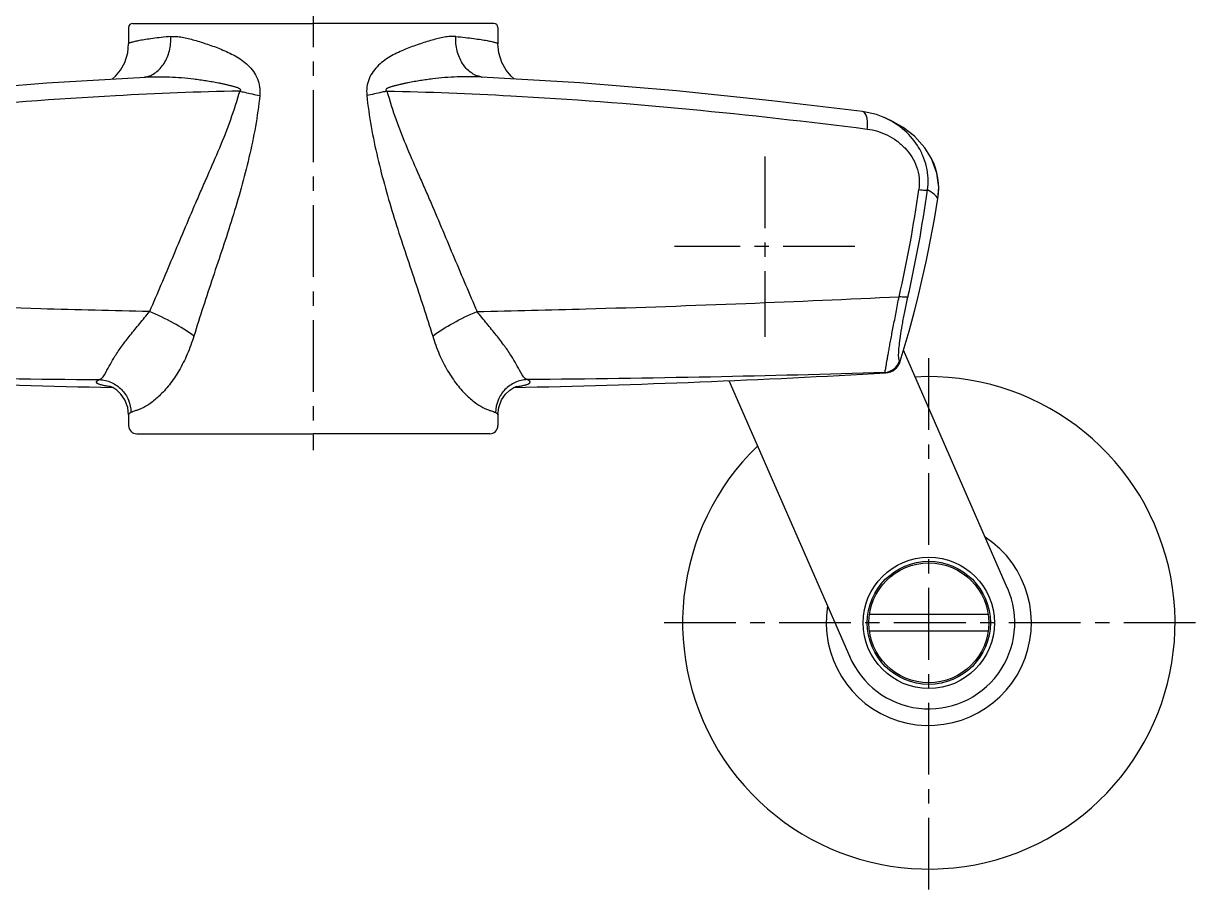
# Model space of a CAD drawing. Extents: x -7342 to 109, y -2599 to 214.
# Drawn here: x -4331 to -4188.2, y -2436.4 to -2330.9 of the extents above; entities that cross this region are included whole.
import ezdxf

# ---------------------------------------------------------------- set-up
doc = ezdxf.new("R2010")
doc.units = 0
doc.header["$LTSCALE"] = 7
doc.linetypes.add('CENTER', pattern=[2, 1.25, -0.25, 0.25, -0.25])
for name, color, linetype in [('08_ALL_FEATURES', 7, 'CONTINUOUS'), ('CL', 1, 'CENTER'), ('D', 2, 'CONTINUOUS'), ('DWG', 7, 'CONTINUOUS')]:
    doc.layers.add(name, color=color, linetype=linetype)

msp = doc.modelspace()

# ---------------------------------------------------------------- linework, layer by layer
at = {"layer": '08_ALL_FEATURES', "color": 7, "linetype": 'Continuous'}
for p, q in [((-4211.05707, -2399.73175), (-4223.73207, -2370.68139)), ((-4230.26213, -2408.11215), (-4244.96766, -2374.41615))]:
    msp.add_line(p, q, dxfattribs=at)
for radius, start, end in [(30, 134.0169165, 93.1311591), (12.5, 170.5202335, 56.6234167), (10.4775, 202.8240636, 23.9351301)]:
    msp.add_arc((-4220.66011, -2403.92164), radius, start, end, dxfattribs=at)
at = {"layer": 'CL'}
for p, q in [((-4295.66049, -1891.02838), (-4295.66049, -2382.88336)), ((-4240.66049, -2347.08329), (-4240.66049, -2369.08329)), ((-4229.66049, -2358.08329), (-4251.66049, -2358.08329)), ((-4220.66011, -2436.42077), (-4220.66011, -2371.42077)), ((-4188.16011, -2403.92077), (-4253.16011, -2403.92077))]:
    msp.add_line(p, q, dxfattribs=at)
at = {"layer": 'D'}
msp.add_circle((-4220.66011, -2403.92164), 8, dxfattribs=at)
at = {"layer": 'DWG'}
for p, q in [((-4318.1603, -2331.38331), (-4318.1603, -2333.343)), ((-4317.6603, -2330.88329), (-4295.66049, -2330.88329)), ((-4273.66069, -2330.88329), (-4295.66049, -2330.88329)), ((-4273.16069, -2331.38331), (-4273.16069, -2333.343)), ((-4328.12725, -2338.12925), (-4316.14113, -2337.41418)), ((-4316.14113, -2337.41418), (-4316.12109, -2337.41324)), ((-4275.17986, -2337.41418), (-4275.1999, -2337.41324)), ((-4263.19374, -2338.12925), (-4275.17986, -2337.41418)), ((-4228.74316, -2341.62013), (-4228.74432, -2341.61998)), ((-4226.21431, -2342.29665), (-4226.23119, -2342.2896)), ((-4225.20243, -2342.75679), (-4226.22923, -2342.29041)), ((-4220.32803, -2347.33602), (-4220.3283, -2347.33549)), ((-4219.55653, -2352.22903), (-4219.55374, -2352.22948)), ((-4224.14535, -2372.05689), (-4224.14741, -2372.05387)), ((-4225.93924, -2373.46047), (-4225.91226, -2373.46049)), ((-4318.1603, -2378.5707), (-4318.1603, -2379.88331)), ((-4318.1603, -2378.5717), (-4318.16029, -2378.57325)), ((-4273.16069, -2378.5717), (-4273.1607, -2378.57325)), ((-4273.16069, -2378.5707), (-4273.16069, -2379.88331)), ((-4317.16035, -2380.88342), (-4295.66049, -2380.88336)), ((-4274.16064, -2380.88342), (-4295.66049, -2380.88336)), ((-4213.42893, -2402.92164), (-4227.8913, -2402.92164)), ((-4213.42893, -2404.92164), (-4227.8913, -2404.92164))]:
    msp.add_line(p, q, dxfattribs=at)
for points in [[(-4320.13084, -2337.6522), (-4319.75264, -2337.31849), (-4319.15732, -2336.59307), (-4318.63433, -2335.6458), (-4318.27166, -2334.48226), (-4318.1603, -2333.34943)], [(-4271.19015, -2337.6522), (-4271.56835, -2337.31849), (-4272.16367, -2336.59307), (-4272.68666, -2335.6458), (-4273.04933, -2334.48226), (-4273.16069, -2333.34943)], [(-4362.57667, -2341.61998), (-4351.5283, -2340.29715), (-4339.9335, -2339.10552), (-4328.12725, -2338.12925)], [(-4228.74432, -2341.61998), (-4239.79269, -2340.29715), (-4251.38749, -2339.10552), (-4263.19374, -2338.12925)], [(-4226.21431, -2342.29665), (-4227.03379, -2341.99612), (-4228.74275, -2341.62005)], [(-4220.3283, -2347.33549), (-4221.13544, -2346.03117), (-4222.39944, -2344.63492), (-4223.76739, -2343.57577), (-4225.20243, -2342.75679)], [(-4219.55353, -2352.22951), (-4219.4571, -2350.82628), (-4219.67463, -2349.1156), (-4220.32792, -2347.33627)], [(-4319.61557, -2375.55691), (-4320.08304, -2375.25104), (-4320.39135, -2375.1078), (-4320.46825, -2375.08008)], [(-4318.16029, -2378.57173), (-4318.26382, -2377.68137), (-4318.60622, -2376.76696), (-4319.08811, -2376.05929), (-4319.61557, -2375.55691)], [(-4273.16069, -2378.57173), (-4273.05716, -2377.68137), (-4272.71477, -2376.76696), (-4272.23288, -2376.05929), (-4271.70542, -2375.55691)], [(-4271.70542, -2375.55691), (-4271.23795, -2375.25104), (-4270.92964, -2375.1078), (-4270.85273, -2375.08008)]]:
    msp.add_lwpolyline(points, dxfattribs=at)
for radius in [7.5, 7.3]:
    msp.add_circle((-4220.66011, -2403.92164), radius, dxfattribs=at)
for centre, radius, start, end in [((-4317.6603, -2331.38329), 0.5, 90.0045377, 179.99991), ((-4273.66069, -2331.38329), 0.5, 0.00009, 89.9954623), ((-4316.60953, -2334.60015), 2.84461, 277.1934623, 279.8315744), ((-4274.71146, -2334.60015), 2.84461, 260.1684256, 262.8065377), ((-4227.48768, -2350.97266), 8.03029, 351.0001005, 26.9276001), ((-4376.90712, -2329.38627), 156.5479, 347.1579329, 352.0161446), ((-4378.52779, -2329.10828), 159.24076, 347.2632328, 352.0338732), ((-4360.58204, -2330.0153), 142.7643, 342.874766, 351.0485629), ((-4226.13982, -2371.39857), 2.00336, 273.5159223, 342.8052105), ((-4226.05597, -2371.46565), 2, 274.1811725, 342.9340146), ((-4226.06737, -2371.45815), 2.01028, 327.7837935, 341.5433427), ((-4226.05049, -2371.46464), 1.99221, 341.5665597, 342.7962911), ((-4295.65354, -1175.02193), 1200.46531, 266.66902552, 268.83222358), ((-4295.66745, -1175.02193), 1200.46531, 271.16777642, 273.33097448), ((-4226.70432, -2374.34532), 1.17021, 52.2988083, 54.0275318), ((-4226.11327, -2371.05643), 2.41033, 274.1405259, 274.6710824), ((-4226.12174, -2370.95274), 2.51437, 274.6710216, 275.3397621), ((-4226.07159, -2371.43032), 2.03579, 290.2513972, 292.1897327), ((-4226.06686, -2371.4557), 2.01122, 310.106199, 324.2280789), ((-4317.16036, -2379.88342), 1, 180.0005293, 269.9839149), ((-4274.16063, -2379.88342), 1, 270.0160851, 359.9994707)]:
    msp.add_arc(centre, radius, start, end, dxfattribs=at)
for points, knots in [([(-4313.01345, -2332.46941), (-4313.40314, -2332.5072), (-4314.13696, -2332.58362), (-4315.16529, -2332.71075), (-4316.049, -2332.83873), (-4316.7816, -2332.96226), (-4317.29457, -2333.064), (-4317.62475, -2333.14122), (-4317.81255, -2333.1911), (-4317.95855, -2333.23571), (-4318.06559, -2333.27706), (-4318.12891, -2333.30826), (-4318.16022, -2333.33713), (-4318.16027, -2333.3494)], [0, 0, 0, 0, 0.223897528, 0.421890677, 0.592504481, 0.734481165, 0.846732151, 0.891449604, 0.928447695, 0.957673237, 0.979138186, 0.992978687, 1, 1, 1, 1]), ([(-4316.12374, -2337.40297), (-4315.89992, -2337.36419), (-4315.45317, -2337.22966), (-4314.61276, -2336.74549), (-4313.73469, -2335.75445), (-4313.11048, -2334.20967), (-4312.99479, -2333.05735), (-4313.01351, -2332.46941)], [0, 0, 0, 0, 0.107968608, 0.2193267, 0.457633348, 0.720401969, 1, 1, 1, 1]), ([(-4313.01345, -2332.46941), (-4312.78843, -2332.46), (-4312.32494, -2332.46042), (-4311.6142, -2332.53841), (-4310.88182, -2332.70719), (-4309.85285, -2332.99335), (-4308.5075, -2333.41257), (-4306.84846, -2334.02575), (-4305.146, -2334.78957), (-4303.81451, -2335.72204), (-4302.92795, -2336.71433), (-4302.42185, -2337.60727), (-4302.15755, -2338.61077), (-4302.15616, -2339.30325), (-4302.18447, -2339.64578)], [0, 0, 0, 0, 0.047375397, 0.097335471, 0.150045464, 0.205275726, 0.322022263, 0.44633987, 0.577211726, 0.713877721, 0.784256576, 0.855655419, 0.927699093, 1, 1, 1, 1]), ([(-4278.30754, -2332.46941), (-4278.53255, -2332.46), (-4278.99605, -2332.46042), (-4279.70679, -2332.53841), (-4280.43917, -2332.70719), (-4281.46814, -2332.99335), (-4282.81349, -2333.41257), (-4284.47253, -2334.02575), (-4286.17499, -2334.78957), (-4287.50647, -2335.72204), (-4288.39304, -2336.71433), (-4288.89914, -2337.60727), (-4289.16344, -2338.61077), (-4289.16483, -2339.30325), (-4289.13651, -2339.64578)], [0, 0, 0, 0, 0.047375397, 0.097335471, 0.150045464, 0.205275726, 0.322022263, 0.44633987, 0.577211726, 0.713877721, 0.784256576, 0.855655419, 0.927699093, 1, 1, 1, 1]), ([(-4275.19725, -2337.40297), (-4275.42107, -2337.36419), (-4275.86782, -2337.22966), (-4276.70823, -2336.74549), (-4277.58629, -2335.75445), (-4278.21051, -2334.20967), (-4278.3262, -2333.05735), (-4278.30748, -2332.46941)], [0, 0, 0, 0, 0.107968608, 0.2193267, 0.457633348, 0.720401969, 1, 1, 1, 1]), ([(-4278.30754, -2332.46941), (-4277.91785, -2332.5072), (-4277.18402, -2332.58362), (-4276.1557, -2332.71075), (-4275.27199, -2332.83873), (-4274.53939, -2332.96226), (-4274.02642, -2333.064), (-4273.69623, -2333.14122), (-4273.50844, -2333.1911), (-4273.36244, -2333.23571), (-4273.25539, -2333.27706), (-4273.19208, -2333.30826), (-4273.16077, -2333.33713), (-4273.16071, -2333.3494)], [0, 0, 0, 0, 0.223897528, 0.421890677, 0.592504481, 0.734481165, 0.846732151, 0.891449604, 0.928447695, 0.957673237, 0.979138186, 0.992978687, 1, 1, 1, 1]), ([(-4316.12112, -2337.41325), (-4315.63429, -2337.39062), (-4314.65495, -2337.36914), (-4313.18027, -2337.39292), (-4311.69654, -2337.47827), (-4310.45721, -2337.59688), (-4309.46533, -2337.73253), (-4308.71866, -2337.84793), (-4307.96994, -2337.97441), (-4307.34596, -2338.09269), (-4306.84652, -2338.19453), (-4306.4718, -2338.27606), (-4306.09752, -2338.3632), (-4305.78562, -2338.43805), (-4305.53591, -2338.4989), (-4305.34897, -2338.54696), (-4305.1629, -2338.59868), (-4304.97929, -2338.65951), (-4304.82882, -2338.71597), (-4304.7109, -2338.77095), (-4304.60339, -2338.83071), (-4304.49949, -2338.91917), (-4304.51777, -2339.01817), (-4304.55823, -2339.07044), (-4304.5981, -2339.09921), (-4304.6253, -2339.11678)], [0, 0, 0, 0, 0.121567053, 0.244259833, 0.367805522, 0.492197048, 0.554691262, 0.617501493, 0.680653989, 0.744090326, 0.775911177, 0.80779492, 0.839744821, 0.87176816, 0.887805457, 0.903854902, 0.919913091, 0.935976858, 0.952051117, 0.960096383, 0.968138432, 0.983792555, 0.987863946, 0.991922934, 1, 1, 1, 1]), ([(-4275.19987, -2337.41325), (-4275.6867, -2337.39062), (-4276.66604, -2337.36914), (-4278.14072, -2337.39292), (-4279.62445, -2337.47827), (-4280.86378, -2337.59688), (-4281.85566, -2337.73253), (-4282.60232, -2337.84793), (-4283.35104, -2337.97441), (-4283.97503, -2338.09269), (-4284.47446, -2338.19453), (-4284.84918, -2338.27606), (-4285.22347, -2338.3632), (-4285.53537, -2338.43805), (-4285.78508, -2338.4989), (-4285.97202, -2338.54696), (-4286.15809, -2338.59868), (-4286.3417, -2338.65951), (-4286.49216, -2338.71597), (-4286.61008, -2338.77095), (-4286.71759, -2338.83071), (-4286.8215, -2338.91917), (-4286.80322, -2339.01817), (-4286.76276, -2339.07044), (-4286.72288, -2339.09921), (-4286.69569, -2339.11678)], [0, 0, 0, 0, 0.121567053, 0.244259833, 0.367805522, 0.492197048, 0.554691262, 0.617501493, 0.680653989, 0.744090326, 0.775911177, 0.80779492, 0.839744821, 0.87176816, 0.887805457, 0.903854902, 0.919913091, 0.935976858, 0.952051117, 0.960096383, 0.968138432, 0.983792555, 0.987863946, 0.991922934, 1, 1, 1, 1]), ([(-4304.6253, -2339.11678), (-4309.66883, -2339.22472), (-4329.23218, -2339.98682), (-4348.7348, -2341.92317), (-4363.14946, -2343.75102)], [0, 0, 0, 0, 0.257713591, 1, 1, 1, 1]), ([(-4304.6253, -2339.11677), (-4304.96508, -2340.3021), (-4305.72083, -2342.64738), (-4307.0777, -2346.07535), (-4308.30859, -2348.87836), (-4309.29115, -2351.1117), (-4310.25522, -2353.33748), (-4311.43387, -2356.11412), (-4312.82508, -2359.43354), (-4314.20717, -2362.72481), (-4315.14906, -2364.89922), (-4315.62165, -2365.97981)], [0, 0, 0, 0, 0.127378231, 0.254309502, 0.380678742, 0.443612246, 0.506361104, 0.63124628, 0.755215102, 0.878164488, 1, 1, 1, 1]), ([(-4304.6253, -2339.11677), (-4304.42162, -2339.17218), (-4303.61526, -2339.38039), (-4302.79813, -2339.54736), (-4302.18427, -2339.64578)], [0, 0, 0, 0, 0.253475632, 1, 1, 1, 1]), ([(-4286.69568, -2339.11677), (-4286.89937, -2339.17218), (-4287.70573, -2339.38039), (-4288.52286, -2339.54736), (-4289.13672, -2339.64578)], [0, 0, 0, 0, 0.253475632, 1, 1, 1, 1]), ([(-4286.69569, -2339.11677), (-4286.35591, -2340.3021), (-4285.60016, -2342.64738), (-4284.24329, -2346.07535), (-4283.0124, -2348.87836), (-4282.02984, -2351.1117), (-4281.06577, -2353.33748), (-4279.88712, -2356.11412), (-4278.49591, -2359.43354), (-4277.11382, -2362.72481), (-4276.17192, -2364.89922), (-4275.69934, -2365.97981)], [0, 0, 0, 0, 0.127378231, 0.254309502, 0.380678742, 0.443612246, 0.506361104, 0.63124628, 0.755215102, 0.878164488, 1, 1, 1, 1]), ([(-4286.69569, -2339.11678), (-4281.65216, -2339.22472), (-4262.08881, -2339.98682), (-4242.58618, -2341.92317), (-4228.17153, -2343.75102)], [0, 0, 0, 0, 0.257713591, 1, 1, 1, 1]), ([(-4302.18447, -2339.64578), (-4302.30405, -2340.92389), (-4302.67462, -2343.46593), (-4303.46286, -2347.22983), (-4304.42847, -2350.94256), (-4305.51444, -2354.60768), (-4306.68619, -2358.22844), (-4307.89919, -2361.81566), (-4309.08139, -2365.39297), (-4309.83747, -2367.78171), (-4310.2089, -2368.97481)], [0, 0, 0, 0, 0.126409259, 0.252624496, 0.378551855, 0.504057807, 0.629002003, 0.753279407, 0.876949796, 1, 1, 1, 1]), ([(-4289.13651, -2339.64578), (-4289.01694, -2340.92389), (-4288.64637, -2343.46593), (-4287.85813, -2347.22983), (-4286.89252, -2350.94256), (-4285.80654, -2354.60768), (-4284.63479, -2358.22844), (-4283.4218, -2361.81566), (-4282.2396, -2365.39297), (-4281.48352, -2367.78171), (-4281.11209, -2368.97481)], [0, 0, 0, 0, 0.126409259, 0.252624496, 0.378551855, 0.504057807, 0.629002003, 0.753279407, 0.876949796, 1, 1, 1, 1]), ([(-4228.17153, -2343.75102), (-4228.13458, -2343.47831), (-4228.11257, -2343.0855), (-4228.16022, -2342.59084), (-4228.25096, -2342.121), (-4228.4648, -2341.6565), (-4228.74316, -2341.62013)], [0, 0, 0, 0, 0.356494341, 0.508467575, 0.636348277, 1, 1, 1, 1]), ([(-4220.8237, -2351.17708), (-4220.75442, -2350.7052), (-4220.70848, -2349.74883), (-4220.90577, -2348.33465), (-4221.34704, -2346.98812), (-4222.2197, -2345.34259), (-4223.77799, -2343.60277), (-4225.37411, -2342.64843), (-4226.21432, -2342.29659)], [0, 0, 0, 0, 0.128329886, 0.255766472, 0.38221605, 0.507590841, 0.754899394, 1, 1, 1, 1]), ([(-4228.17148, -2343.75096), (-4227.74108, -2343.80761), (-4226.88794, -2343.99225), (-4225.6717, -2344.478), (-4224.54722, -2345.16243), (-4223.20419, -2346.32992), (-4221.93328, -2348.29546), (-4221.74045, -2350.20602), (-4221.87661, -2351.12985)], [0, 0, 0, 0, 0.121427715, 0.242837348, 0.364744793, 0.487795704, 0.738801541, 1, 1, 1, 1]), ([(-4221.87661, -2351.12987), (-4221.73996, -2351.14402), (-4221.49804, -2351.1665), (-4221.18479, -2351.1876), (-4220.97087, -2351.19094), (-4220.86096, -2351.18637), (-4220.82369, -2351.17702)], [0, 0, 0, 0, 0.390343328, 0.690605934, 0.890827273, 1, 1, 1, 1]), ([(-4219.55631, -2352.22907), (-4219.65663, -2352.02069), (-4220.05495, -2351.60472), (-4220.5351, -2351.3246), (-4220.82368, -2351.17708)], [0, 0, 0, 0, 0.416419945, 1, 1, 1, 1]), ([(-4315.62165, -2365.97981), (-4320.03934, -2365.89763), (-4330.95206, -2365.6319), (-4348.09454, -2365.0376), (-4360.81613, -2364.47345), (-4367.04594, -2364.1813)], [0, 0, 0, 0, 0.257599315, 0.636397642, 1, 1, 1, 1]), ([(-4275.69934, -2365.97981), (-4271.28165, -2365.89763), (-4260.36893, -2365.6319), (-4243.22645, -2365.0376), (-4230.50486, -2364.47345), (-4224.27505, -2364.1813)], [0, 0, 0, 0, 0.257599315, 0.636397642, 1, 1, 1, 1]), ([(-4226.01713, -2373.39859), (-4226.00975, -2373.3722), (-4225.99324, -2373.29565), (-4225.94253, -2373.0492), (-4225.85275, -2372.5632), (-4225.7492, -2371.9575), (-4225.6387, -2371.33093), (-4225.53007, -2370.75772), (-4225.42483, -2370.11469), (-4225.2928, -2369.41049), (-4225.14484, -2368.64703), (-4224.98541, -2367.83027), (-4224.81802, -2366.96732), (-4224.64575, -2366.06541), (-4224.47293, -2365.1318), (-4224.3484, -2364.50114), (-4224.27555, -2364.18415)], [0, 0, 0, 0, 0.008763771, 0.025030703, 0.080510747, 0.166828969, 0.221614757, 0.28403569, 0.353452519, 0.430041057, 0.513219752, 0.602225785, 0.696248772, 0.794421483, 0.89595331, 1, 1, 1, 1]), ([(-4224.22588, -2371.99084), (-4224.24419, -2371.97113), (-4224.27767, -2371.91142), (-4224.33053, -2371.71427), (-4224.34297, -2371.31451), (-4224.31257, -2370.65823), (-4224.22239, -2369.75703), (-4224.06623, -2368.62761), (-4223.8422, -2367.29332), (-4223.55356, -2365.79833), (-4223.32574, -2364.75593), (-4223.20543, -2364.21644)], [0, 0, 0, 0, 0.010224369, 0.025454176, 0.077310911, 0.160962449, 0.27564077, 0.421240709, 0.594414395, 0.789873818, 1, 1, 1, 1]), ([(-4223.20542, -2364.21631), (-4223.22437, -2364.22643), (-4223.2741, -2364.24074), (-4223.4038, -2364.25754), (-4223.61473, -2364.25545), (-4223.92213, -2364.23074), (-4224.14896, -2364.20043), (-4224.27549, -2364.18122)], [0, 0, 0, 0, 0.059735133, 0.141853659, 0.363921012, 0.644005382, 1, 1, 1, 1]), ([(-4321.73709, -2374.28852), (-4321.35221, -2374.18587), (-4320.74029, -2373.01208), (-4319.9919, -2371.65488), (-4318.95705, -2370.13973), (-4317.93823, -2368.83002), (-4316.78983, -2367.44315), (-4316.00533, -2366.485), (-4315.6217, -2365.97987)], [0, 0, 0, 0, 0.115535689, 0.33322921, 0.478194082, 0.640821434, 0.816021399, 1, 1, 1, 1]), ([(-4310.20879, -2368.97468), (-4310.99829, -2368.38598), (-4312.75619, -2367.28733), (-4314.62344, -2366.39444), (-4315.62177, -2365.98008)], [0, 0, 0, 0, 0.476742361, 1, 1, 1, 1]), ([(-4281.1122, -2368.97468), (-4280.32269, -2368.38598), (-4278.5648, -2367.28733), (-4276.69755, -2366.39444), (-4275.69921, -2365.98008)], [0, 0, 0, 0, 0.476742361, 1, 1, 1, 1]), ([(-4269.5839, -2374.28852), (-4269.96877, -2374.18587), (-4270.58069, -2373.01208), (-4271.32909, -2371.65488), (-4272.36394, -2370.13973), (-4273.38275, -2368.83002), (-4274.53116, -2367.44315), (-4275.31566, -2366.485), (-4275.69929, -2365.97987)], [0, 0, 0, 0, 0.115535689, 0.33322921, 0.478194082, 0.640821434, 0.816021399, 1, 1, 1, 1]), ([(-4310.2089, -2368.97481), (-4310.4374, -2369.72714), (-4310.95761, -2371.17604), (-4311.9655, -2373.1669), (-4312.94884, -2374.62741), (-4313.78114, -2375.6239), (-4314.55204, -2376.4207), (-4315.45594, -2377.18133), (-4316.35209, -2377.71746), (-4316.97037, -2377.95813), (-4317.4072, -2378.10932), (-4317.69911, -2378.21883), (-4317.87476, -2378.27604)], [0, 0, 0, 0, 0.188041274, 0.367212221, 0.532364409, 0.607841851, 0.677478068, 0.797317871, 0.889430253, 0.925472359, 0.955819877, 1, 1, 1, 1]), ([(-4281.11209, -2368.97481), (-4280.88359, -2369.72714), (-4280.36338, -2371.17604), (-4279.35549, -2373.1669), (-4278.37215, -2374.62741), (-4277.53985, -2375.6239), (-4276.76895, -2376.4207), (-4275.86504, -2377.18133), (-4274.96889, -2377.71746), (-4274.35062, -2377.95813), (-4273.91379, -2378.10932), (-4273.62188, -2378.21883), (-4273.44623, -2378.27604)], [0, 0, 0, 0, 0.188041274, 0.367212221, 0.532364409, 0.607841851, 0.677478068, 0.797317871, 0.889430253, 0.925472359, 0.955819877, 1, 1, 1, 1]), ([(-4224.22588, -2371.99084), (-4224.21861, -2371.99614), (-4224.1917, -2372.01617), (-4224.16565, -2372.03741), (-4224.14741, -2372.05385)], [0, 0, 0, 0, 0.268071459, 1, 1, 1, 1]), ([(-4365.30404, -2373.39828), (-4358.22879, -2373.6454), (-4343.70718, -2374.0138), (-4329.18279, -2374.21629), (-4321.73709, -2374.28852)], [0, 0, 0, 0, 0.487384961, 1, 1, 1, 1]), ([(-4226.01695, -2373.39828), (-4233.0922, -2373.6454), (-4247.61381, -2374.0138), (-4262.1382, -2374.21629), (-4269.5839, -2374.28852)], [0, 0, 0, 0, 0.487384961, 1, 1, 1, 1]), ([(-4320.28855, -2375.16045), (-4320.48026, -2375.13389), (-4320.82656, -2375.0805), (-4321.29212, -2374.98532), (-4321.65087, -2374.88713), (-4321.88395, -2374.79696), (-4322.00936, -2374.71526), (-4322.06496, -2374.65806), (-4322.08935, -2374.59391), (-4322.07571, -2374.52794), (-4322.03068, -2374.46653), (-4321.92203, -2374.37564), (-4321.81588, -2374.32331), (-4321.73709, -2374.28852)], [0, 0, 0, 0, 0.240359443, 0.435074628, 0.589591814, 0.702452066, 0.743219531, 0.774724045, 0.800083041, 0.824905793, 0.85479642, 0.893035316, 1, 1, 1, 1]), ([(-4321.73709, -2374.28852), (-4321.233, -2374.30558), (-4320.2184, -2374.54051), (-4318.94517, -2375.43607), (-4318.08933, -2376.74125), (-4317.88047, -2377.76714), (-4317.87467, -2378.27604)], [0, 0, 0, 0, 0.248513018, 0.498415802, 0.749238126, 1, 1, 1, 1]), ([(-4269.5839, -2374.28852), (-4270.08799, -2374.30558), (-4271.10258, -2374.54051), (-4272.37582, -2375.43607), (-4273.23166, -2376.74125), (-4273.44051, -2377.76714), (-4273.44632, -2378.27604)], [0, 0, 0, 0, 0.248513018, 0.498415802, 0.749238126, 1, 1, 1, 1]), ([(-4271.03243, -2375.16045), (-4270.84072, -2375.13389), (-4270.49442, -2375.0805), (-4270.02887, -2374.98532), (-4269.67012, -2374.88713), (-4269.43703, -2374.79696), (-4269.31163, -2374.71526), (-4269.25603, -2374.65806), (-4269.23164, -2374.59391), (-4269.24528, -2374.52794), (-4269.2903, -2374.46653), (-4269.39896, -2374.37564), (-4269.50511, -2374.32331), (-4269.5839, -2374.28852)], [0, 0, 0, 0, 0.240359443, 0.435074628, 0.589591814, 0.702452066, 0.743219531, 0.774724045, 0.800083041, 0.824905793, 0.85479642, 0.893035316, 1, 1, 1, 1]), ([(-4317.87476, -2378.27604), (-4317.91764, -2378.29911), (-4317.99339, -2378.34451), (-4318.103, -2378.43053), (-4318.16031, -2378.51782), (-4318.16029, -2378.57168)], [0, 0, 0, 0, 0.344454876, 0.619016609, 1, 1, 1, 1]), ([(-4273.44623, -2378.27604), (-4273.40335, -2378.29911), (-4273.3276, -2378.34451), (-4273.21798, -2378.43053), (-4273.16068, -2378.51782), (-4273.16069, -2378.57168)], [0, 0, 0, 0, 0.344454876, 0.619016609, 1, 1, 1, 1])]:
    msp.add_open_spline(points, degree=3, knots=knots, dxfattribs=at)
for points in [[(-4225.93924, -2373.46048), (-4225.95518, -2373.44617), (-4225.97175, -2373.43255), (-4225.98869, -2373.41944)], [(-4225.61849, -2373.41513), (-4225.7071, -2373.43493), (-4225.79735, -2373.44775), (-4225.88775, -2373.4562)], [(-4225.36692, -2373.34026), (-4225.449, -2373.37055), (-4225.53311, -2373.39604), (-4225.61849, -2373.41513)]]:
    msp.add_open_spline(points, degree=3, dxfattribs=at)

doc.saveas('drawing.dxf')
